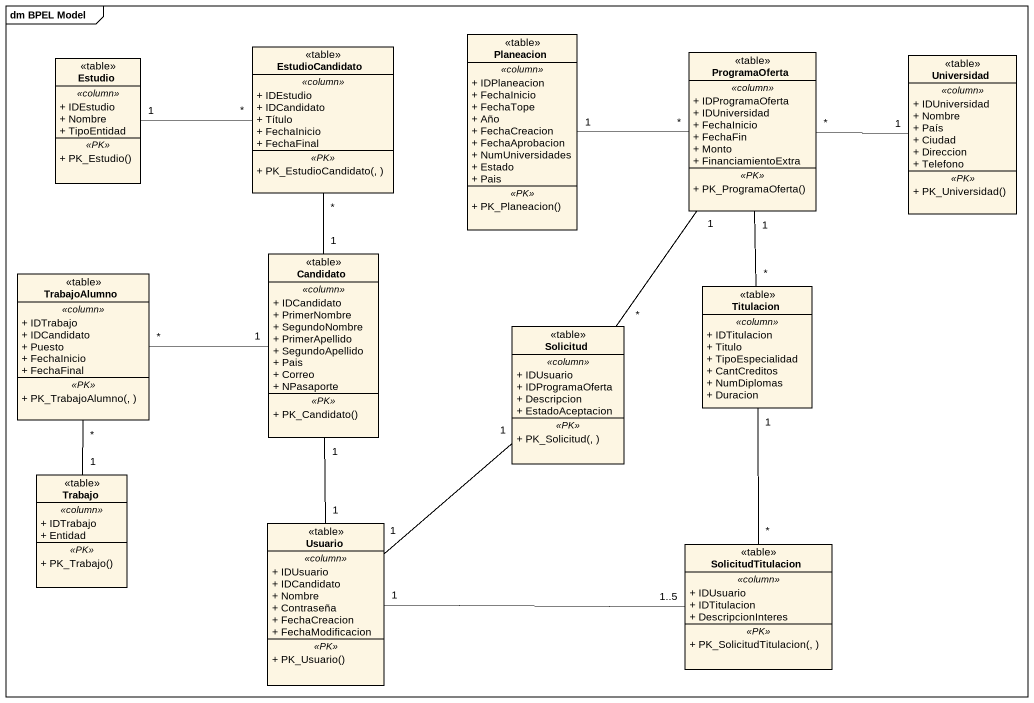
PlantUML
@startuml
mainframe dm BPEL Model
hide circle
hide empty members
skinparam classAttributeIconSize 0
class Planeacion <<table>> {
  .. <<column>> ..
  + IDPlaneacion
  + FechaInicio
  + FechaTope
  + Año
  + FechaCreacion
  + FechaAprobacion
  + NumUniversidades
  + Estado
  + Pais
  .. <<PK>> ..
  + PK_Planeacion()
}
class Estudio <<table>> {
  .. <<column>> ..
  + IDEstudio
  + Nombre
  + TipoEntidad
  .. <<PK>> ..
  + PK_Estudio()
}
class EstudioCandidato <<table>> {
  .. <<column>> ..
  + IDEstudio
  + IDCandidato
  + Título
  + FechaInicio
  + FechaFinal
  .. <<PK>> ..
  + PK_EstudioCandidato(, )
}
class ProgramaOferta <<table>> {
  .. <<column>> ..
  + IDProgramaOferta
  + IDUniversidad
  + FechaInicio
  + FechaFin
  + Monto
  + FinanciamientoExtra
  .. <<PK>> ..
  + PK_ProgramaOferta()
}
class Universidad <<table>> {
  .. <<column>> ..
  + IDUniversidad
  + Nombre
  + País
  + Ciudad
  + Direccion
  + Telefono
  .. <<PK>> ..
  + PK_Universidad()
}
class Candidato <<table>> {
  .. <<column>> ..
  + IDCandidato
  + PrimerNombre
  + SegundoNombre
  + PrimerApellido
  + SegundoApellido
  + Pais
  + Correo
  + NPasaporte
  .. <<PK>> ..
  + PK_Candidato()
}
class TrabajoAlumno <<table>> {
  .. <<column>> ..
  + IDTrabajo
  + IDCandidato
  + Puesto
  + FechaInicio
  + FechaFinal
  .. <<PK>> ..
  + PK_TrabajoAlumno(, )
}
class Titulacion <<table>> {
  .. <<column>> ..
  + IDTitulacion
  + Titulo
  + TipoEspecialidad
  + CantCreditos
  + NumDiplomas
  + Duracion
}
class Solicitud <<table>> {
  .. <<column>> ..
  + IDUsuario
  + IDProgramaOferta
  + Descripcion
  + EstadoAceptacion
  .. <<PK>> ..
  + PK_Solicitud(, )
}
class Trabajo <<table>> {
  .. <<column>> ..
  + IDTrabajo
  + Entidad
  .. <<PK>> ..
  + PK_Trabajo()
}
class Usuario <<table>> {
  .. <<column>> ..
  + IDUsuario
  + IDCandidato
  + Nombre
  + Contraseña
  + FechaCreacion
  + FechaModificacion
  .. <<PK>> ..
  + PK_Usuario()
}
class SolicitudTitulacion <<table>> {
  .. <<column>> ..
  + IDUsuario
  + IDTitulacion
  + DescripcionInteres
  .. <<PK>> ..
  + PK_SolicitudTitulacion(, )
}
Estudio "1" -right- "*" EstudioCandidato
EstudioCandidato "*" -- "1" Candidato
ProgramaOferta "*" -left- "1" Planeacion
ProgramaOferta "1" -- "*" Titulacion
Universidad "1" -left- "*" ProgramaOferta
Candidato "1" -left- "*" TrabajoAlumno
Candidato "1" -- "1" Usuario
TrabajoAlumno "*" -- "1" Trabajo
Titulacion "1" -- "*" SolicitudTitulacion
Solicitud "*" -up- "1" ProgramaOferta
Usuario "1" -up- "1" Solicitud
Usuario "1" -right- "1..5" SolicitudTitulacion
@enduml
